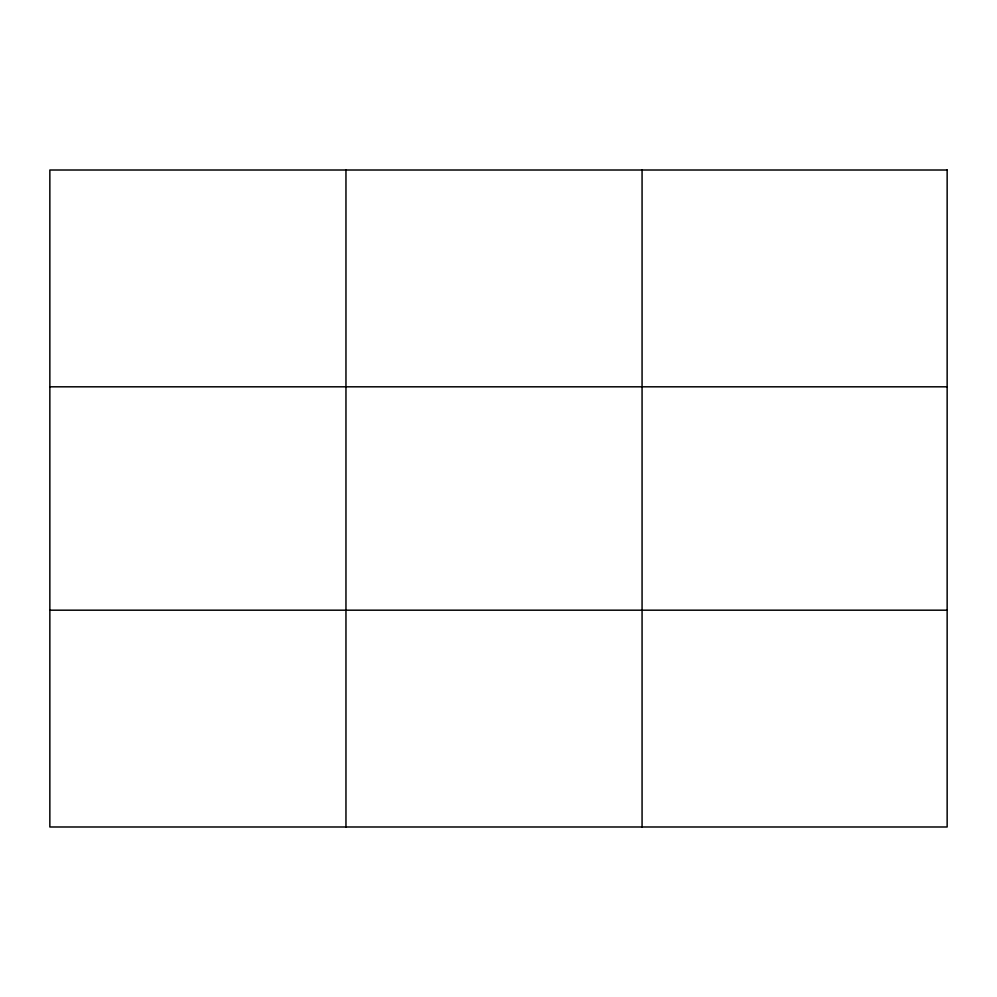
<?xml version="1.0" encoding="UTF-8"?>
<svg xmlns="http://www.w3.org/2000/svg" width="997" height="997" viewBox="0 0 997 997"><rect width="100%" height="100%" fill="white"/><g stroke="black" fill="none" stroke-linecap="round" stroke-linejoin="round"><path stroke-width="1.5" d="M345.959 170.013L345.959 826.987M642.068 170.013L642.068 826.987M49.85 386.811L947.15 386.811M49.85 610.189L947.15 610.189M947.15 170.013L947.15 826.987L49.85 826.987L49.85 170.013L947.15 170.013"/></g></svg>
